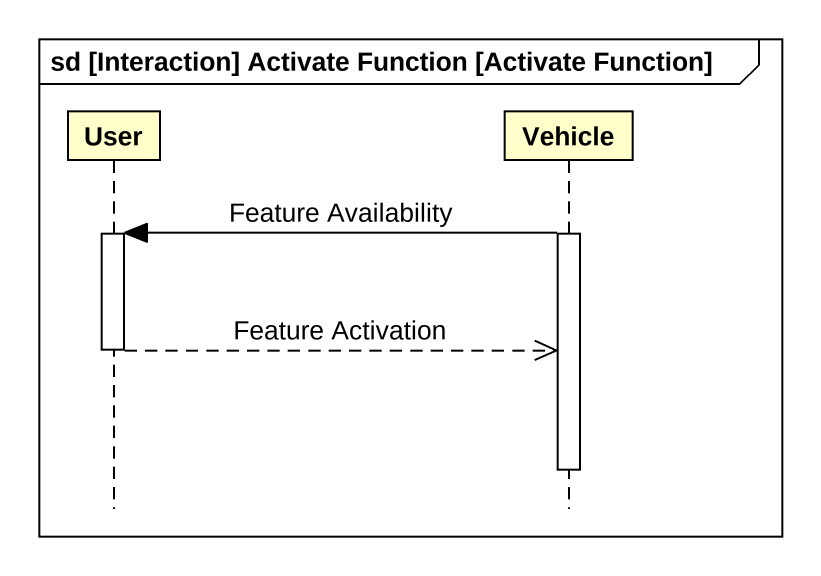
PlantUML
@startuml
mainframe sd [Interaction] Activate Function [Activate Function]
hide footbox
participant User
participant Vehicle

activate Vehicle
Vehicle -> User : Feature Availability
activate User
User -->> Vehicle : Feature Activation
deactivate User
deactivate Vehicle
@enduml
